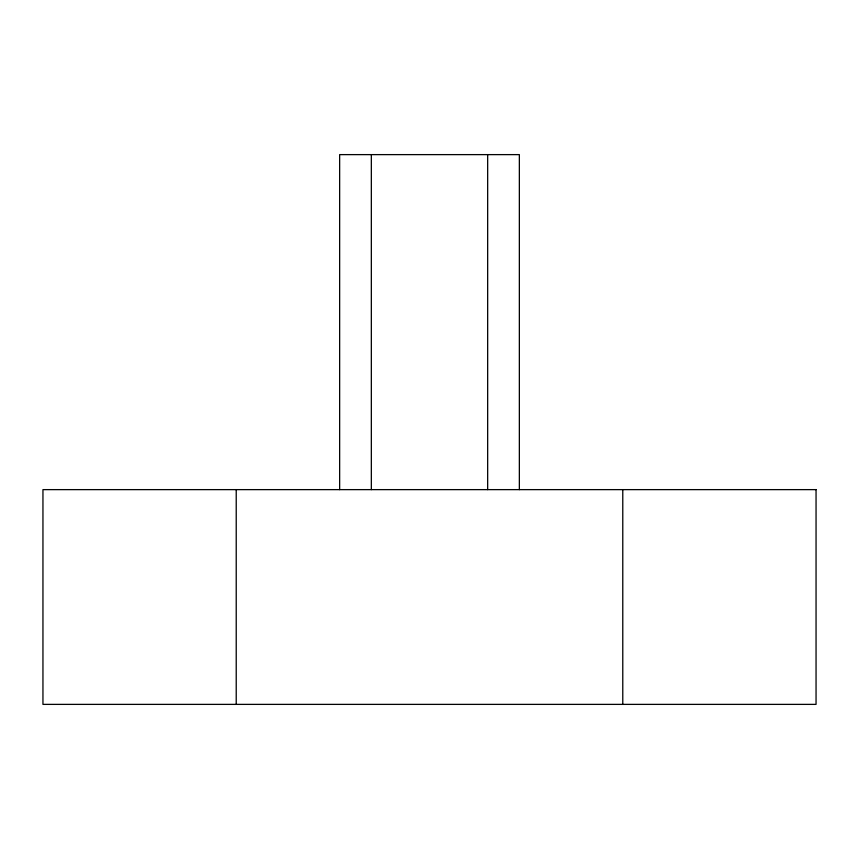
<?xml version="1.0" encoding="UTF-8"?>
<svg xmlns="http://www.w3.org/2000/svg" width="859" height="859" viewBox="0 0 859 859"><rect width="100%" height="100%" fill="white"/><g stroke="black" fill="none" stroke-linecap="round" stroke-linejoin="round"><path stroke-width="1.29" d="M622.775 489.63L622.775 704.38M519.351 489.63L519.351 154.62L339.649 154.62L339.649 489.63M487.665 154.62L487.665 489.63M371.335 154.62L371.335 489.63M236.225 489.63L236.225 704.38M816.05 489.63L42.95 489.63L42.95 704.38L816.05 704.38L816.05 489.63"/></g></svg>
